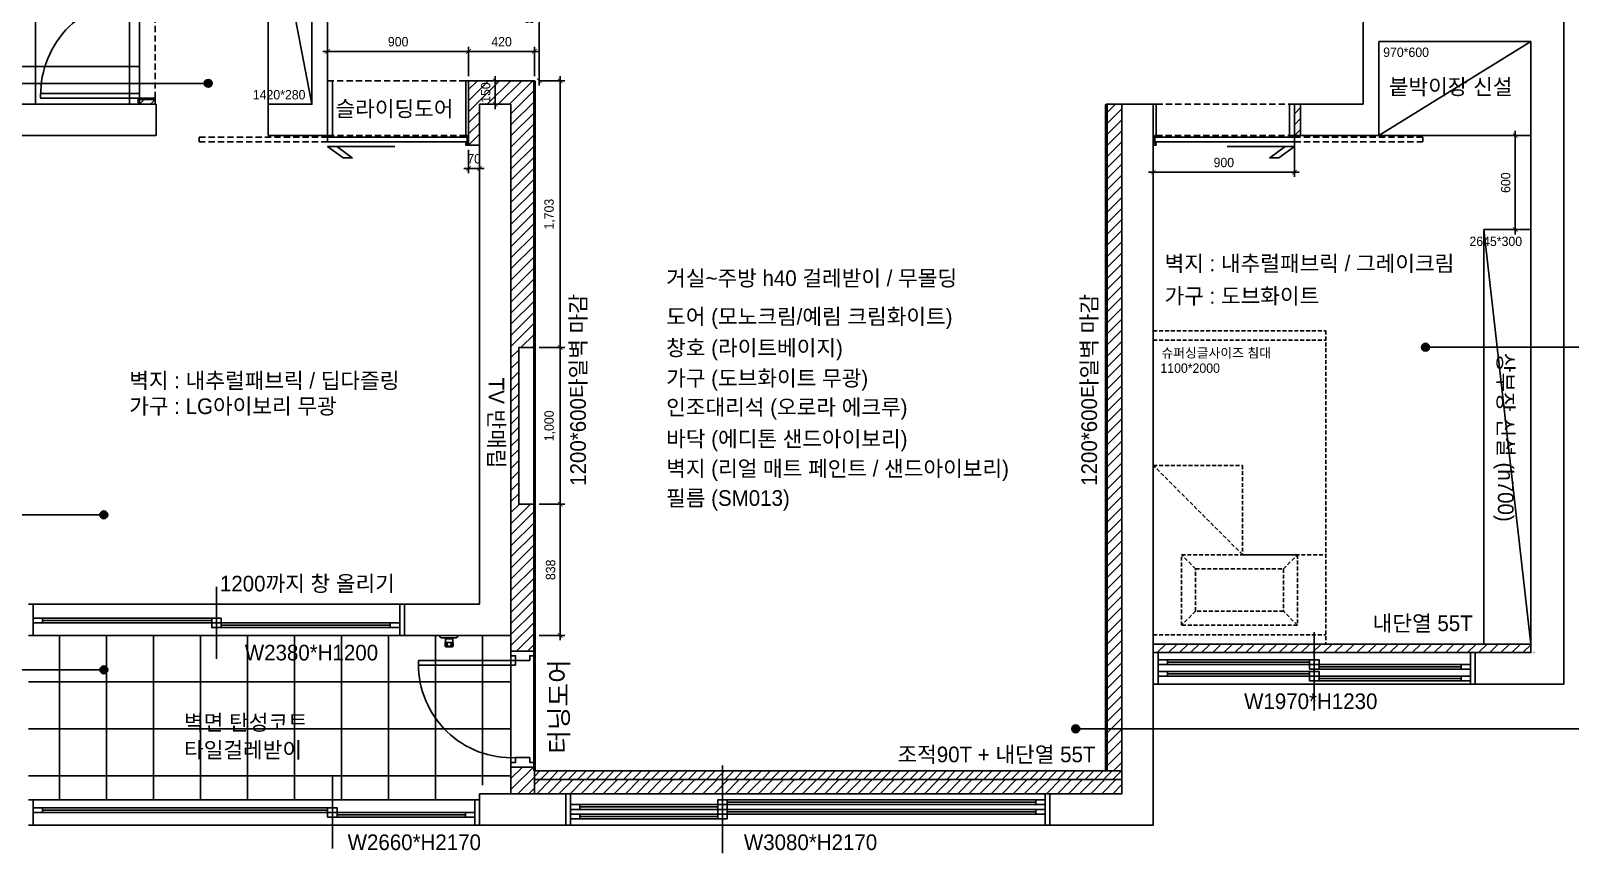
# Model space of a CAD drawing. Header units: inches. Extents: x 4374 to 164780, y 597 to 50243.
# Drawn here: x 9867 to 19693, y 21640 to 26889 of the extents above; entities that cross this region are included whole.
import ezdxf

# ---------------------------------------------------------------- set-up
doc = ezdxf.new("R2010")
doc.units = ezdxf.units.IN
doc.header["$LTSCALE"] = 50
doc.header["$MEASUREMENT"] = 0
doc.header["$PDSIZE"] = 700.071425
doc.linetypes.add('DASHED', pattern=[0.75, 0.5, -0.25])
doc.linetypes.add('DH-HID2', pattern=[1.2, 0.8, -0.4])
for name, color, linetype in [('0-ELC TEXT', 7, 'Continuous'), ('03-WAL NEW', 3, 'Continuous'), ('04-WIN', 4, 'Continuous'), ('06-FUR', 6, 'Continuous'), ('07-DIM WAL', 5, 'Continuous'), ('08-HAT', 8, 'Continuous'), ('3.기호.계단선', 30, 'Continuous'), ('_LIBR', 4, 'Continuous'), ('CO-DOOR', 8, 'Continuous'), ('fin', 5, 'Continuous'), ('FUR', 8, 'DASHED'), ('Layer 1', 7, 'Continuous'), ('도면층2', 2, 'Continuous'), ('도면층4', 4, 'Continuous'), ('도면층5', 5, 'Continuous')]:
    doc.layers.add(name, color=color, linetype=linetype)
doc.styles.add('HY 울릉도 L', font='')
doc.styles.add('코레일둥고', font='Korail_Round_Gothic_Medium.ttf')
doc.styles.get('HY 울릉도 L').set_extended_font_data('HY울릉도L')
doc.dimstyles.new('30', dxfattribs={"dimscale": 30, "dimtxt": 2, "dimasz": 1, "dimexe": 1, "dimexo": 1, "dimgap": 1, "dimtad": 1, "dimdec": 0, "dimrnd": 0.05, "dimdsep": 46, "dimlunit": 6, "dimtxsty": 'HY 울릉도 L', "dimblk": 'ARCHTICK', "dimcen": 2.5, "dimdle": 1, "dimclrd": 133, "dimclre": 133, "dimclrt": 30, "dimadec": 0, "dimazin": 0, "dimtfac": 1, "dimtdec": 0, "dimtix": 1, "dimtmove": 2, "dimatfit": 3, "dimldrblk": 'ARCHTICK', "dimfxl": 0, "dimlwd": -1, "dimlwe": -1, "dimarcsym": 0})
pattern_1 = [(45, (25350.41, 14333.41), (-35.35534, 35.35534), [])]

# ---------------------------------------------------------------- blocks, each defined once
blk = doc.blocks.new('floor')
at = {"layer": 'fin', "color": 6}
for p, q in [((-37643.8, 2357.2), (-37643.8, 2352.2)), ((-37633.8, 2342.2), (-37539.4, 2342.2)), ((-37607.8, 2334.2), (-37607.8, 2312.2)), ((-37607.8, 2312.2), (-37559.8, 2312.2)), ((-37607.8, 2306.2), (-37592.8, 2306.2)), ((-37607.8, 2300.2), (-37592.8, 2300.2)), ((-37607.8, 2294.2), (-37592.8, 2294.2)), ((-37607.8, 2288.2), (-37559.8, 2288.2)), ((-37607.8, 2288.2), (-37607.8, 2287.2)), ((-37605.8, 2336.2), (-37561.8, 2336.2)), ((-37605.8, 2285.2), (-37561.8, 2285.2)), ((-37600.8, 2342.2), (-37600.8, 2336.2)), ((-37574.8, 2306.2), (-37559.8, 2306.2)), ((-37574.8, 2300.2), (-37559.8, 2300.2)), ((-37574.8, 2294.2), (-37559.8, 2294.2)), ((-37566.8, 2342.2), (-37566.8, 2336.2)), ((-37559.8, 2334.2), (-37559.8, 2312.2)), ((-37559.8, 2288.2), (-37559.8, 2287.2)), ((-37529.4, 2357.2), (-37529.4, 2352.2))]:
    blk.add_line(p, q, dxfattribs=at)
for centre, radius, start, end in [((-37633.8, 2352.2), 10, 180, 270), ((-37607.8, 2309.2), 3, 90, 270), ((-37607.8, 2303.2), 3, 90, 270), ((-37607.8, 2297.2), 3, 90, 270), ((-37607.8, 2291.2), 3, 90, 270), ((-37605.8, 2334.2), 2, 90, 180), ((-37605.8, 2287.2), 2, 180, 270), ((-37592.8, 2309.2), 3, 90, 270), ((-37592.8, 2303.2), 3, 90, 270), ((-37592.8, 2297.2), 3, 90, 270), ((-37592.8, 2291.2), 3, 90, 270), ((-37574.8, 2309.2), 3, 270, 90), ((-37574.8, 2303.2), 3, 270, 90), ((-37574.8, 2297.2), 3, 270, 90), ((-37574.8, 2291.2), 3, 270, 90), ((-37561.8, 2334.2), 2, 0, 90), ((-37561.8, 2287.2), 2, 270, 0), ((-37559.8, 2309.2), 3, 270, 90), ((-37559.8, 2303.2), 3, 270, 90), ((-37559.8, 2297.2), 3, 270, 90), ((-37559.8, 2291.2), 3, 270, 90), ((-37539.4, 2352.2), 10, 270, 0)]:
    blk.add_arc(centre, radius, start, end, dxfattribs=at)
at = {"layer": 'Layer 1'}
blk.add_line((-39559.4, 7202.2), (-39559.4, 5747.2), dxfattribs=at)
at = {"layer": '도면층2'}
for p, q in [((-30469.4, 2047.2), (-30469.4, 8677.2)), ((-38459.4, 5747.2), (-38459.4, 6777.2)), ((-38359.4, 5547.2), (-38359.4, 6777.2)), ((-31749.4, 5747.2), (-31749.4, 6757.2)), ((-31649.4, 5547.2), (-31649.4, 6147.2)), ((-31649.4, 6147.2), (-30679.4, 6147.2)), ((-30679.4, 2247.2), (-30679.4, 6147.2)), ((-39454.4, 5747.2), (-40839.4, 5747.2)), ((-39454.4, 5547.2), (-39454.4, 5747.2)), ((-38459.4, 5747.2), (-38739.4, 5747.2)), ((-38739.4, 5547.2), (-38739.4, 5747.2)), ((-37389.4, 5747.2), (-37389.4, 2557.2)), ((-37189.4, 5747.2), (-37389.4, 5747.2)), ((-37189.4, 5747.2), (-37189.4, 2357.2)), ((-33289.4, 1347.2), (-33289.4, 5747.2)), ((-33289.4, 5747.2), (-33089.4, 5747.2)), ((-33089.4, 1147.2), (-33089.4, 5747.2)), ((-32149.4, 5747.2), (-31749.4, 5747.2)), ((-32149.4, 5547.2), (-32149.4, 5747.2)), ((-39454.4, 5547.2), (-40979.4, 5547.2)), ((-38359.4, 5547.2), (-38739.4, 5547.2)), ((-32149.4, 5547.2), (-31649.4, 5547.2)), ((-37869.4, 2557.2), (-37869.4, 2357.2)), ((-37389.4, 2557.2), (-37869.4, 2557.2)), ((-37869.4, 2557.2), (-37869.4, 2357.2)), ((-37189.4, 2357.2), (-37869.4, 2357.2)), ((-31034.4, 2247.2), (-30679.4, 2247.2)), ((-31034.4, 2247.2), (-31034.4, 2047.2)), ((-31034.4, 2047.2), (-30469.4, 2047.2)), ((-37389.4, 1347.2), (-36839.4, 1347.2)), ((-37389.4, 1347.2), (-37389.4, 1147.2)), ((-36839.4, 1347.2), (-36839.4, 1147.2)), ((-33749.4, 1347.2), (-33289.4, 1347.2)), ((-33749.4, 1347.2), (-33749.4, 1147.2)), ((-37389.4, 1147.2), (-36839.4, 1147.2)), ((-33749.4, 1147.2), (-33089.4, 1147.2))]:
    blk.add_line(p, q, dxfattribs=at)
at = {"layer": '도면층4'}
for p, q in [((-39069.4, 2207.2), (-39069.4, 2667.2)), ((-37869.4, 2557.2), (-40269.4, 2557.2)), ((-40239.4, 2557.2), (-40239.4, 2357.2)), ((-37899.4, 2357.2), (-37899.4, 2557.2)), ((-37869.4, 2357.2), (-37869.4, 2557.2)), ((-40179.4, 2452.2), (-39099.4, 2452.2)), ((-39039.4, 2422.2), (-37959.4, 2422.2)), ((-32061.9, 1878), (-32061.9, 2378)), ((-40269.4, 2357.2), (-37869.4, 2357.2)), ((-31034.4, 2247.2), (-33089.4, 2247.2)), ((-33089.4, 2247.2), (-33089.4, 2047.2)), ((-33059.4, 2247.2), (-33059.4, 2047.2)), ((-32999.4, 2186.8), (-32091.9, 2186.8)), ((-31064.4, 2047.2), (-31064.4, 2247.2)), ((-31034.4, 2047.2), (-31034.4, 2247.2)), ((-32999.4, 2113), (-32091.9, 2113)), ((-32031.9, 2156.8), (-31124.4, 2156.8)), ((-32031.9, 2083), (-31124.4, 2083)), ((-33089.4, 2047.2), (-31034.4, 2047.2)), ((-35839.4, 1027.2), (-35839.4, 1527.2)), ((-38329.4, 997.2), (-38329.4, 1457.2)), ((-35839.4, 967.2), (-35839.4, 1467.2)), ((-37389.4, 1307.2), (-40269.4, 1307.2)), ((-40239.4, 1307.2), (-40239.4, 1147.2)), ((-37419.4, 1147.2), (-37419.4, 1307.2)), ((-37389.4, 1147.2), (-37389.4, 1307.2)), ((-36839.4, 1347.2), (-33749.4, 1347.2)), ((-36839.4, 1347.2), (-36839.4, 1147.2)), ((-36809.4, 1147.2), (-36809.4, 1347.2)), ((-33839.4, 1292.2), (-35809.4, 1292.2)), ((-33779.4, 1347.2), (-33779.4, 1147.2)), ((-33749.4, 1147.2), (-33749.4, 1347.2)), ((-40179.4, 1242.2), (-38359.4, 1242.2)), ((-38299.4, 1212.2), (-37479.4, 1212.2)), ((-35869.4, 1262.2), (-36749.4, 1262.2)), ((-35869.4, 1202.2), (-36749.4, 1202.2)), ((-33839.4, 1232.2), (-35809.4, 1232.2)), ((-40269.4, 1147.2), (-37389.4, 1147.2)), ((-33749.4, 1147.2), (-36839.4, 1147.2))]:
    blk.add_line(p, q, dxfattribs=at)
for points in [[(-40239.4, 2467.2), (-40239.4, 2437.2), (-40179.4, 2437.2), (-40179.4, 2467.2)], [(-39099.4, 2467.2), (-39099.4, 2437.2), (-39039.4, 2437.2), (-39039.4, 2467.2)], [(-39099.4, 2437.2), (-39099.4, 2407.2), (-39039.4, 2407.2), (-39039.4, 2437.2)], [(-37959.4, 2437.2), (-37959.4, 2407.2), (-37899.4, 2407.2), (-37899.4, 2437.2)], [(-33059.4, 2201.8), (-33059.4, 2171.8), (-32999.4, 2171.8), (-32999.4, 2201.8)], [(-32091.9, 2201.8), (-32091.9, 2171.8), (-32031.9, 2171.8), (-32031.9, 2201.8)], [(-32091.9, 2171.8), (-32091.9, 2141.8), (-32031.9, 2141.8), (-32031.9, 2171.8)], [(-31124.4, 2171.8), (-31124.4, 2141.8), (-31064.4, 2141.8), (-31064.4, 2171.8)], [(-33059.4, 2128), (-33059.4, 2098), (-32999.4, 2098), (-32999.4, 2128)], [(-32091.9, 2128), (-32091.9, 2098), (-32031.9, 2098), (-32031.9, 2128)], [(-32091.9, 2098), (-32091.9, 2068), (-32031.9, 2068), (-32031.9, 2098)], [(-31124.4, 2098), (-31124.4, 2068), (-31064.4, 2068), (-31064.4, 2098)], [(-35809.4, 1307.2), (-35809.4, 1277.2), (-35869.4, 1277.2), (-35869.4, 1307.2)], [(-33779.4, 1307.2), (-33779.4, 1277.2), (-33839.4, 1277.2), (-33839.4, 1307.2)], [(-40239.4, 1257.2), (-40239.4, 1227.2), (-40179.4, 1227.2), (-40179.4, 1257.2)], [(-38359.4, 1257.2), (-38359.4, 1227.2), (-38299.4, 1227.2), (-38299.4, 1257.2)], [(-38359.4, 1227.2), (-38359.4, 1197.2), (-38299.4, 1197.2), (-38299.4, 1227.2)], [(-37479.4, 1227.2), (-37479.4, 1197.2), (-37419.4, 1197.2), (-37419.4, 1227.2)], [(-36749.4, 1277.2), (-36749.4, 1247.2), (-36809.4, 1247.2), (-36809.4, 1277.2)], [(-36749.4, 1217.2), (-36749.4, 1187.2), (-36809.4, 1187.2), (-36809.4, 1217.2)], [(-35809.4, 1277.2), (-35809.4, 1247.2), (-35869.4, 1247.2), (-35869.4, 1277.2)], [(-35809.4, 1247.2), (-35809.4, 1217.2), (-35869.4, 1217.2), (-35869.4, 1247.2)], [(-35809.4, 1217.2), (-35809.4, 1187.2), (-35869.4, 1187.2), (-35869.4, 1217.2)], [(-33779.4, 1247.2), (-33779.4, 1217.2), (-33839.4, 1217.2), (-33839.4, 1247.2)]]:
    blk.add_lwpolyline(points, close=True, dxfattribs=at)
at = {"layer": '도면층5'}
for p, q in [((-39099.4, 2467.2), (-40179.4, 2467.2)), ((-39099.4, 2437.2), (-40179.4, 2437.2)), ((-37959.4, 2437.2), (-39039.4, 2437.2)), ((-37959.4, 2407.2), (-39039.4, 2407.2)), ((-32091.9, 2201.8), (-32999.4, 2201.8)), ((-32091.9, 2171.8), (-32999.4, 2171.8)), ((-31124.4, 2171.8), (-32031.9, 2171.8)), ((-32091.9, 2128), (-32999.4, 2128)), ((-32091.9, 2098), (-32999.4, 2098)), ((-31124.4, 2141.8), (-32031.9, 2141.8)), ((-31124.4, 2098), (-32031.9, 2098)), ((-31124.4, 2068), (-32031.9, 2068)), ((-35809.4, 1307.2), (-33839.4, 1307.2)), ((-38359.4, 1257.2), (-40179.4, 1257.2)), ((-38359.4, 1227.2), (-40179.4, 1227.2)), ((-37479.4, 1227.2), (-38299.4, 1227.2)), ((-37479.4, 1197.2), (-38299.4, 1197.2)), ((-36749.4, 1277.2), (-35869.4, 1277.2)), ((-36749.4, 1247.2), (-35869.4, 1247.2)), ((-36749.4, 1217.2), (-35869.4, 1217.2)), ((-36749.4, 1187.2), (-35869.4, 1187.2)), ((-35809.4, 1277.2), (-33839.4, 1277.2)), ((-35809.4, 1247.2), (-33839.4, 1247.2)), ((-35809.4, 1217.2), (-33839.4, 1217.2))]:
    blk.add_line(p, q, dxfattribs=at)
blk = doc.blocks.new('_ArchTick')
at = {"color": 0, "linetype": 'ByBlock', "const_width": 0.15}
blk.add_lwpolyline([(-0.5, -0.5), (0.5, 0.5)], dxfattribs=at)
blk = doc.blocks.new('*D15')
at = {"layer": '07-DIM WAL', "color": 133}
for p, q in [((19342.2, 26250.1), (19342.2, 25590.1)), ((19411.9, 26220.1), (19312.2, 26220.1)), ((19411.9, 25620.1), (19312.2, 25620.1))]:
    blk.add_line(p, q, dxfattribs=at)
at = {"layer": 'Defpoints', "color": 0}
for p in [(19441.9, 26220.1), (19342.2, 25620.1), (19441.9, 25620.1)]:
    blk.add_point(p, dxfattribs=at)
at = {"layer": '07-DIM WAL', "color": 133, "xscale": 30, "yscale": 30, "zscale": 30}
for p, rotation in [((19342.2, 26220.1), 90), ((19342.2, 25620.1), 270)]:
    blk.add_blockref('_ArchTick', p, dxfattribs=dict(at, rotation=rotation))
at = {"layer": '07-DIM WAL', "color": 30, "insert": (19280.9, 25920.1), "char_height": 60, "attachment_point": 5, "rotation": 90, "style": 'HY 울릉도 L'}
blk.add_mtext('600', dxfattribs=at)
blk = doc.blocks.new('*D66')
at = {"layer": '07-DIM WAL', "color": 133}
for p, q in [((13111.9, 26570.1), (13276.5, 26570.1)), ((13246.5, 24837.6), (13246.5, 26600.1)), ((13111.9, 24867.6), (13276.5, 24867.6))]:
    blk.add_line(p, q, dxfattribs=at)
at = {"layer": 'Defpoints', "color": 0}
for p in [(13081.9, 26570.1), (13246.5, 26570.1), (13081.9, 24867.6)]:
    blk.add_point(p, dxfattribs=at)
at = {"layer": '07-DIM WAL', "color": 133, "xscale": 30, "yscale": 30, "zscale": 30}
for p, rotation in [((13246.5, 26570.1), 90), ((13246.5, 24867.6), 270)]:
    blk.add_blockref('_ArchTick', p, dxfattribs=dict(at, rotation=rotation))
at = {"layer": '07-DIM WAL', "color": 30, "insert": (13180.5, 25718.8), "char_height": 60, "attachment_point": 5, "rotation": 90, "style": 'HY 울릉도 L'}
blk.add_mtext('1,703', dxfattribs=at)
blk = doc.blocks.new('*D67')
at = {"layer": '07-DIM WAL', "color": 133}
for p, q in [((13111.9, 24867.6), (13276.5, 24867.6)), ((13246.5, 24897.6), (13246.5, 23837.6)), ((13111.9, 23867.6), (13276.5, 23867.6))]:
    blk.add_line(p, q, dxfattribs=at)
at = {"layer": 'Defpoints', "color": 0}
for p in [(13081.9, 24867.6), (13081.9, 23867.6), (13246.5, 23867.6)]:
    blk.add_point(p, dxfattribs=at)
at = {"layer": '07-DIM WAL', "color": 133, "xscale": 30, "yscale": 30, "zscale": 30}
for p, rotation in [((13246.5, 24867.6), 90), ((13246.5, 23867.6), 270)]:
    blk.add_blockref('_ArchTick', p, dxfattribs=dict(at, rotation=rotation))
at = {"layer": '07-DIM WAL', "color": 30, "insert": (13180.6, 24367.6), "char_height": 60, "attachment_point": 5, "rotation": 90, "style": 'HY 울릉도 L'}
blk.add_mtext('1,000', dxfattribs=at)
blk = doc.blocks.new('*D68')
at = {"layer": '07-DIM WAL', "color": 133}
for p, q in [((13246.5, 23897.6), (13246.5, 23000.1)), ((13111.9, 23867.6), (13276.5, 23867.6)), ((13111.9, 23030.1), (13276.5, 23030.1))]:
    blk.add_line(p, q, dxfattribs=at)
at = {"layer": 'Defpoints', "color": 0}
for p in [(13081.9, 23867.6), (13081.9, 23030.1), (13246.5, 23030.1)]:
    blk.add_point(p, dxfattribs=at)
at = {"layer": '07-DIM WAL', "color": 133, "xscale": 30, "yscale": 30, "zscale": 30}
for p, rotation in [((13246.5, 23867.6), 90), ((13246.5, 23030.1), 270)]:
    blk.add_blockref('_ArchTick', p, dxfattribs=dict(at, rotation=rotation))
at = {"layer": '07-DIM WAL', "color": 30, "insert": (13185.2, 23448.8), "char_height": 60, "attachment_point": 5, "rotation": 90, "style": 'HY 울릉도 L'}
blk.add_mtext('838', dxfattribs=at)
blk = doc.blocks.new('HEG')
at = {"layer": 'FUR'}
for p, q in [((-8318.5, 10581.8), (-7218.5, 10581.8)), ((-8048.6, 9121.7), (-8138.5, 9211.6)), ((-7748.5, 9211.6), (-7218.5, 9211.6)), ((-7488.5, 9121.7), (-7398.6, 9211.6)), ((-8048.6, 8851.6), (-8138.5, 8761.6)), ((-7398.6, 8761.6), (-7488.5, 8851.6)), ((-8318.5, 8701.5), (-7218.5, 8701.5))]:
    blk.add_line(p, q, dxfattribs=at)
for points in [[(-7218.5, 8641.7), (-8318.5, 8641.7), (-8318.5, 10641.7), (-7218.5, 10641.7)], [(-7748.5, 9781.7), (-7748.5, 9211.6), (-8318.5, 9781.7)], [(-8138.5, 8761.6), (-8138.5, 9211.6), (-7398.6, 9211.6), (-7398.6, 8761.6)], [(-8048.6, 9121.7), (-7488.5, 9121.7), (-7488.5, 8851.6), (-8048.6, 8851.6)]]:
    blk.add_lwpolyline(points, close=True, dxfattribs=at)
blk = doc.blocks.new('*D243')
at = {"layer": '07-DIM WAL', "color": 133}
for p, q in [((12691.9, 26758), (11731.9, 26758)), ((11761.9, 26600.1), (11761.9, 26788)), ((12661.9, 26600.1), (12661.9, 26788))]:
    blk.add_line(p, q, dxfattribs=at)
at = {"layer": 'Defpoints', "color": 0}
for p in [(11761.9, 26758), (11761.9, 26570.1), (12661.9, 26570.1)]:
    blk.add_point(p, dxfattribs=at)
at = {"layer": '07-DIM WAL', "color": 133, "xscale": 30, "yscale": 30, "zscale": 30, "rotation": 180}
blk.add_blockref('_ArchTick', (11761.9, 26758), dxfattribs=at)
at = {"layer": '07-DIM WAL', "color": 133, "xscale": 30, "yscale": 30, "zscale": 30}
blk.add_blockref('_ArchTick', (12661.9, 26758), dxfattribs=at)
at = {"layer": '07-DIM WAL', "color": 30, "insert": (12211.9, 26819.3), "char_height": 60, "attachment_point": 5, "style": 'HY 울릉도 L'}
blk.add_mtext('900', dxfattribs=at)
blk = doc.blocks.new('*D244')
at = {"layer": '07-DIM WAL', "color": 133}
for p, q in [((13111.9, 26758), (12631.9, 26758)), ((12661.9, 26600.1), (12661.9, 26788)), ((13081.9, 26600.1), (13081.9, 26788))]:
    blk.add_line(p, q, dxfattribs=at)
at = {"layer": 'Defpoints', "color": 0}
for p in [(12661.9, 26758), (12661.9, 26570.1), (13081.9, 26570.1)]:
    blk.add_point(p, dxfattribs=at)
at = {"layer": '07-DIM WAL', "color": 133, "xscale": 30, "yscale": 30, "zscale": 30, "rotation": 180}
blk.add_blockref('_ArchTick', (12661.9, 26758), dxfattribs=at)
at = {"layer": '07-DIM WAL', "color": 133, "xscale": 30, "yscale": 30, "zscale": 30}
blk.add_blockref('_ArchTick', (13081.9, 26758), dxfattribs=at)
at = {"layer": '07-DIM WAL', "color": 30, "insert": (12871.9, 26819.3), "char_height": 60, "attachment_point": 5, "style": 'HY 울릉도 L'}
blk.add_mtext('420', dxfattribs=at)
blk = doc.blocks.new('*D245')
at = {"layer": '07-DIM WAL', "color": 133}
for p, q in [((12831.9, 26570.1), (12831.9, 26600.1)), ((12831.9, 26420.1), (12831.9, 26570.1)), ((12831.9, 26420.1), (12831.9, 26390.1))]:
    blk.add_line(p, q, dxfattribs=at)
at = {"layer": 'Defpoints', "color": 0}
for p in [(12831.9, 26570.1), (12831.9, 26570.1), (12831.9, 26420.1)]:
    blk.add_point(p, dxfattribs=at)
at = {"layer": '07-DIM WAL', "color": 133, "xscale": 30, "yscale": 30, "zscale": 30}
for p, rotation in [((12831.9, 26570.1), 270), ((12831.9, 26420.1), 90)]:
    blk.add_blockref('_ArchTick', p, dxfattribs=dict(at, rotation=rotation))
at = {"layer": '07-DIM WAL', "color": 30, "insert": (12770.6, 26495.1), "char_height": 60, "attachment_point": 5, "rotation": 90, "style": 'HY 울릉도 L'}
blk.add_mtext('150', dxfattribs=at)
blk = doc.blocks.new('*D334')
at = {"layer": '07-DIM WAL', "color": 133}
for p, q in [((12731.9, 26190.1), (12731.9, 25980.9)), ((12661.9, 26130.1), (12661.9, 25980.9)), ((12661.9, 26010.9), (12631.9, 26010.9)), ((12731.9, 26010.9), (12661.9, 26010.9)), ((12731.9, 26010.9), (12761.9, 26010.9))]:
    blk.add_line(p, q, dxfattribs=at)
at = {"layer": 'Defpoints', "color": 0}
for p in [(12661.9, 26160.1), (12731.9, 26220.1), (12661.9, 26010.9)]:
    blk.add_point(p, dxfattribs=at)
at = {"layer": '07-DIM WAL', "color": 133, "xscale": 30, "yscale": 30, "zscale": 30}
blk.add_blockref('_ArchTick', (12661.9, 26010.9), dxfattribs=at)
at = {"layer": '07-DIM WAL', "color": 133, "xscale": 30, "yscale": 30, "zscale": 30, "rotation": 180}
blk.add_blockref('_ArchTick', (12731.9, 26010.9), dxfattribs=at)
at = {"layer": '07-DIM WAL', "color": 30, "insert": (12696.9, 26072.1), "char_height": 60, "attachment_point": 5, "style": 'HY 울릉도 L'}
blk.add_mtext('70', dxfattribs=at)
blk = doc.blocks.new('*D337')
at = {"layer": '07-DIM WAL', "color": 133}
for p, q in [((17031.9, 26190.1), (17031.9, 25957)), ((17931.9, 26190.1), (17931.9, 25957)), ((17961.9, 25987), (17001.9, 25987))]:
    blk.add_line(p, q, dxfattribs=at)
at = {"layer": 'Defpoints', "color": 0}
for p in [(17031.9, 26220.1), (17931.9, 26220.1), (17031.9, 25987)]:
    blk.add_point(p, dxfattribs=at)
at = {"layer": '07-DIM WAL', "color": 133, "xscale": 30, "yscale": 30, "zscale": 30, "rotation": 180}
blk.add_blockref('_ArchTick', (17031.9, 25987), dxfattribs=at)
at = {"layer": '07-DIM WAL', "color": 133, "xscale": 30, "yscale": 30, "zscale": 30}
blk.add_blockref('_ArchTick', (17931.9, 25987), dxfattribs=at)
at = {"layer": '07-DIM WAL', "color": 30, "insert": (17481.9, 26048.3), "char_height": 60, "attachment_point": 5, "style": 'HY 울릉도 L'}
blk.add_mtext('900', dxfattribs=at)
blk = doc.blocks.new('*D346')
at = {"layer": '07-DIM WAL', "color": 133}
blk.add_line((13111.9, 27460.1), (13111.9, 26540.1), dxfattribs=at)
at = {"layer": 'Defpoints', "color": 0}
for p in [(13111.9, 27430.1), (13111.9, 26570.1), (13111.9, 26570.1)]:
    blk.add_point(p, dxfattribs=at)
at = {"layer": '07-DIM WAL', "color": 133, "xscale": 30, "yscale": 30, "zscale": 30}
for p, rotation in [((13111.9, 27430.1), 90), ((13111.9, 26570.1), 270)]:
    blk.add_blockref('_ArchTick', p, dxfattribs=dict(at, rotation=rotation))
at = {"layer": '07-DIM WAL', "color": 30, "insert": (13050.6, 27000.1), "char_height": 60, "attachment_point": 5, "rotation": 90, "style": 'HY 울릉도 L'}
blk.add_mtext('860', dxfattribs=at)

msp = doc.modelspace()

# ---------------------------------------------------------------- hatches: boundary and pattern name
at = {"layer": '0-ELC TEXT'}
h = msp.add_hatch(color=256, dxfattribs=at)
h.dxf.hatch_style = 1
edge = h.paths.add_edge_path()
edge.add_arc((10999.6, 26553.8), 25, 180, 540, ccw=False)
h = msp.add_hatch(color=256, dxfattribs=at)
h.dxf.hatch_style = 1
edge = h.paths.add_edge_path()
edge.add_arc((18768.9, 24869.6), 25, 0, 360)
h = msp.add_hatch(color=256, dxfattribs=at)
h.dxf.hatch_style = 1
edge = h.paths.add_edge_path()
edge.add_arc((10333.4, 23800.1), 25, 180, 540, ccw=False)
h = msp.add_hatch(color=256, dxfattribs=at)
h.dxf.hatch_style = 1
edge = h.paths.add_edge_path()
edge.add_arc((10333.4, 22810.6), 25, 180, 540, ccw=False)
h = msp.add_hatch(color=256, dxfattribs=at)
h.dxf.hatch_style = 1
edge = h.paths.add_edge_path()
edge.add_arc((16536.8, 22433.9), 25, 0, 360)
at = {"layer": '03-WAL NEW'}
h = msp.add_hatch(dxfattribs=at)
h.set_pattern_fill('_USER', color=8, scale=50, angle=45, pattern_type=0)
h.set_pattern_definition([(45, (25350.41, 14453.41), (-35.35534, 35.35534), [])])
h.paths.add_polyline_path([(13081.9, 23867.6), (12981.9, 23867.6), (12981.9, 24867.6), (13081.9, 24867.6), (13081.9, 26570.1), (12661.9, 26570.1), (12661.9, 26160.1), (12731.9, 26160.1), (12731.9, 26420.1), (12931.9, 26420.1), (12931.9, 22930.1), (13081.9, 22930.1)])
h = msp.add_hatch(dxfattribs=at)
h.set_pattern_fill('_USER', color=8, scale=50, angle=45, pattern_type=0)
h.set_pattern_definition([(45, (25415.41, 14333.41), (-35.35534, 35.35534), [])])
h.paths.add_polyline_path([(10561.9, 26420.1), (10661.9, 26420.1), (10661.9, 26450.1), (10561.9, 26450.1)])
h = msp.add_hatch(dxfattribs=at)
h.set_pattern_fill('_USER', color=8, scale=50, angle=45, pattern_type=0)
h.set_pattern_definition(pattern_1)
h.paths.add_polyline_path([(16831.9, 26420.1), (16731.9, 26420.1), (16731.9, 22165.1), (16831.9, 22165.1)])
h = msp.add_hatch(dxfattribs=at)
h.set_pattern_fill('_USER', color=8, scale=50, angle=45, pattern_type=0)
h.set_pattern_definition(pattern_1)
h.paths.add_polyline_path([(17931.9, 26420.1), (17971.9, 26420.1), (17971.9, 26220.1), (17931.9, 26220.1)])
h = msp.add_hatch(dxfattribs=at)
h.set_pattern_fill('_USER', color=8, scale=50, angle=45, pattern_type=0)
h.set_pattern_definition([(45, (25300.41, 14333.41), (-35.35534, 35.35534), [])])
h.paths.add_polyline_path([(13081.9, 22020.1), (13081.9, 22190.1), (12931.9, 22190.1), (12931.9, 22020.1)])
h = msp.add_hatch(dxfattribs=at)
h.set_pattern_fill('_USER', color=30, scale=41.666667, angle=45, pattern_type=0)
h.set_pattern_definition([(45, (25350.41, 14423.408), (-29.46278, 29.46278), [])])
h.paths.add_polyline_path([(13081.9, 22110.1), (16831.9, 22110.1), (16831.9, 22165.1), (13081.9, 22165.1)])
h = msp.add_hatch(dxfattribs=at)
h.set_pattern_fill('_USER', color=8, scale=50, angle=45, pattern_type=0)
h.set_pattern_definition(pattern_1)
h.paths.add_polyline_path([(13081.9, 22110.1), (16831.9, 22110.1), (16831.9, 22020.1), (13081.9, 22020.1)])
at = {"layer": '08-HAT'}
h = msp.add_hatch(dxfattribs=at)
h.set_pattern_fill('_USER', color=256, scale=600, double=1, pattern_type=0)
h.set_pattern_definition([(0, (10496.95, 27860.06), (0, 600), []), (90, (10496.95, 27860.06), (-600, 4e-14), [])])
h.paths.add_polyline_path([(10561.9, 27875.1), (9381.9, 27875.1), (9381.9, 26420.1), (10561.9, 26420.1)])
h = msp.add_hatch(dxfattribs=at)
h.set_pattern_fill('_USER', color=256, scale=300, double=1, pattern_type=0)
h.set_pattern_definition([(0, (25350.4, 14333.4), (0, 300), []), (90, (25350.4, 14333.4), (-300, 2e-14), [])])
h.paths.add_polyline_path([(12931.9, 23030.1), (9851.9, 23030.1), (9851.9, 21980.1), (12731.9, 21980.1), (12731.9, 22075.1), (12931.9, 22075.1)])
at = {"layer": '3.기호.계단선'}
h = msp.add_hatch(dxfattribs=at)
h.set_pattern_fill('_USER', color=256, scale=50, angle=45, pattern_type=0)
h.set_pattern_definition([(45, (25370.42, 14333.41), (-35.35534, 35.35534), [])])
h.paths.add_polyline_path([(19462, 22975.1), (17052, 22975.1), (17052, 22920.1), (19462, 22920.1)])

# ---------------------------------------------------------------- linework, layer by layer
at = {"layer": '0-ELC TEXT'}
for p, q in [((8389.2, 26553.8), (10999.6, 26553.8)), ((19974.2, 24869.6), (18768.9, 24869.6)), ((8389.2, 23800.1), (10333.4, 23800.1)), ((8389.2, 22810.6), (10333.4, 22810.6)), ((19974.2, 22433.9), (16536.8, 22433.9))]:
    msp.add_line(p, q, dxfattribs=at)
for centre in [(10999.6, 26553.8), (18768.9, 24869.6), (10333.4, 23800.1), (10333.4, 22810.6), (16536.8, 22433.9)]:
    msp.add_circle(centre, 25, dxfattribs=at)
at = {"layer": '03-WAL NEW'}
for points in [[(12931.9, 26420.1), (12731.9, 26420.1), (12731.9, 26160.1), (12661.9, 26160.1), (12661.9, 26570.1), (13081.9, 26570.1), (13081.9, 22930.1), (12931.9, 22930.1), (12931.9, 26420.1)], [(10561.9, 26420.1), (10661.9, 26420.1), (10661.9, 26450.1), (10561.9, 26450.1), (10561.9, 26420.1)], [(16831.9, 26420.1), (16731.9, 26420.1), (16731.9, 22165.1), (16831.9, 22165.1), (16831.9, 26420.1)], [(13081.9, 22020.1), (13081.9, 22190.1), (12931.9, 22190.1), (12931.9, 22020.1), (13081.9, 22020.1)]]:
    msp.add_lwpolyline(points, dxfattribs=at)
for points in [[(17931.9, 26420.1), (17971.9, 26420.1), (17971.9, 26220.1), (17931.9, 26220.1)], [(13081.9, 23867.6), (13081.9, 24867.6), (12981.9, 24867.6), (12981.9, 23867.6)], [(13081.9, 22110.1), (16831.9, 22110.1), (16831.9, 22020.1), (13081.9, 22020.1)]]:
    msp.add_lwpolyline(points, close=True, dxfattribs=at)
at = {"layer": '03-WAL NEW', "color": 30}
msp.add_lwpolyline([(13081.9, 22110.1), (16831.9, 22110.1), (16831.9, 22165.1), (13081.9, 22165.1), (13081.9, 22110.1)], dxfattribs=at)
at = {"layer": '06-FUR'}
msp.add_line((19441.9, 26820.1), (18471.9, 26220.1), dxfattribs=at)
for points in [[(11661.9, 26420.1), (11381.9, 26420.1), (11381.9, 27875.1), (11661.9, 27875.1), (11661.9, 26420.1), (11381.9, 27875.1)], [(19441.9, 22975.1), (19141.9, 22975.1), (19141.9, 25620.1), (19441.9, 25620.1), (19441.9, 22975.1), (19141.9, 25620.1)]]:
    msp.add_lwpolyline(points, dxfattribs=at)
msp.add_lwpolyline([(18471.9, 26220.1), (19441.9, 26220.1), (19441.9, 26820.1), (18471.9, 26820.1)], close=True, dxfattribs=at)
at = {"layer": '3.기호.계단선', "const_width": 20}
for points in [[(13081.9, 26570.1), (13081.9, 22165.1)], [(16731.9, 22165.1), (16731.9, 26420.1)]]:
    msp.add_lwpolyline(points, dxfattribs=at)
at = {"layer": '3.기호.계단선'}
msp.add_lwpolyline([(19441.9, 22975.1), (17031.9, 22975.1), (17031.9, 22920.1), (19441.9, 22920.1)], close=True, dxfattribs=at)
at = {"layer": '_LIBR', "linetype": 'Continuous'}
for points in [[(10561.9, 26459.1), (9929.9, 26459.1), (9929.9, 26489.1), (10561.9, 26489.1), (10561.9, 26459.1)], [(10561.9, 26459.1), (10561.9, 26429.1), (10552.9, 26429.1), (10552.9, 26459.1), (10561.9, 26459.1)]]:
    msp.add_lwpolyline(points, dxfattribs=at)
msp.add_lwpolyline([(10561.9, 26450.1), (10561.9, 26459.1), (10661.9, 26459.1), (10661.9, 26450.1)], close=True, dxfattribs=at)
msp.add_arc((10539.6, 26481.6), 609.6, 88.74065, 180.70488, dxfattribs=at)
at = {"layer": 'CO-DOOR', "color": 251, "linetype": 'DH-HID2'}
for points in [[(10661.9, 27100.1), (10661.9, 26450.1), (10561.9, 26450.1), (10561.9, 27100.1)], [(12643.9, 26220.1), (11761.9, 26220.1), (11761.9, 26570.1), (12643.9, 26570.1)], [(17049.9, 26220.1), (17931.9, 26220.1), (17931.9, 26420.1), (17049.9, 26420.1)]]:
    msp.add_lwpolyline(points, close=True, dxfattribs=at)
at = {"layer": 'CO-DOOR', "color": 7}
for points in [[(11761.9, 26220.1), (11761.9, 26570.1), (11791.9, 26570.1), (11791.9, 26220.1), (11761.9, 26220.1)], [(12661.9, 26160.1), (12643.9, 26160.1), (12643.9, 26170.1), (12652.9, 26170.1), (12652.9, 26220.1), (12643.9, 26220.1), (12643.9, 26570.1), (12661.9, 26570.1), (12661.9, 26160.1)], [(17031.9, 26160.1), (17049.9, 26160.1), (17049.9, 26170.1), (17040.9, 26170.1), (17040.9, 26220.1), (17049.9, 26220.1), (17049.9, 26420.1), (17031.9, 26420.1), (17031.9, 26160.1)], [(17931.9, 26220.1), (17931.9, 26420.1), (17901.9, 26420.1), (17901.9, 26220.1), (17931.9, 26220.1)]]:
    msp.add_lwpolyline(points, dxfattribs=at)
at = {"layer": 'CO-DOOR', "color": 8, "linetype": 'DH-HID2'}
for points in [[(11761.9, 26210.1), (10940.9, 26210.1), (10940.9, 26180.1), (11761.9, 26180.1)], [(17931.9, 26210.1), (18752.9, 26210.1), (18752.9, 26180.1), (17931.9, 26180.1)]]:
    msp.add_lwpolyline(points, close=True, dxfattribs=at)
at = {"layer": 'CO-DOOR'}
for points in [[(12652.9, 26210.1), (11761.9, 26210.1), (11761.9, 26180.1), (12652.9, 26180.1)], [(17040.9, 26210.1), (17931.9, 26210.1), (17931.9, 26180.1), (17040.9, 26180.1)]]:
    msp.add_lwpolyline(points, close=True, dxfattribs=at)
at = {"layer": 'CO-DOOR', "color": 1}
for points in [[(12191.1, 26150.1), (11761.9, 26150.1), (11860.6, 26077.8), (11918.9, 26077.8), (11820.3, 26150.1), (12191.1, 26150.1)], [(17502.8, 26150.1), (17931.9, 26150.1), (17833.3, 26077.8), (17775, 26077.8), (17873.6, 26150.1), (17502.8, 26150.1)]]:
    msp.add_lwpolyline(points, close=True, dxfattribs=at)
at = {"layer": '도면층4'}
for p, q in [((12931.9, 22930.1), (12931.9, 22190.1)), ((13081.9, 22190.1), (13081.9, 22930.1)), ((12961.9, 22870.1), (12340.9, 22870.1)), ((12341.5, 22870.1), (12341.5, 22840.1)), ((12961.9, 22840.1), (12341.5, 22840.1)), ((12961.9, 22840.1), (12961.9, 22885.1))]:
    msp.add_line(p, q, dxfattribs=at)
for points in [[(12931.9, 22930.1), (12931.9, 22900.1), (12961.9, 22900.1), (12961.9, 22870.1), (13051.9, 22870.1), (13051.9, 22900.1), (13081.9, 22900.1), (13081.9, 22930.1), (12931.9, 22930.1)], [(12931.9, 22190.1), (12931.9, 22220.1), (12961.9, 22220.1), (12961.9, 22250.1), (13051.9, 22250.1), (13051.9, 22220.1), (13081.9, 22220.1), (13081.9, 22190.1), (12931.9, 22190.1)]]:
    msp.add_lwpolyline(points, dxfattribs=at)
at = {"layer": '도면층5'}
msp.add_arc((12936.3, 22844.3), 594.8, 179.59252, 272.47404, dxfattribs=at)

# ---------------------------------------------------------------- block references
msp.add_blockref('floor', (50121.3, 20672.9))
at = {"layer": 'FUR'}
msp.add_blockref('HEG', (25350.4, 14333.4), dxfattribs=at)

# ---------------------------------------------------------------- texts
at = {"layer": '0-ELC TEXT', "style": '코레일둥고'}
for s, p in [('붙박이장 신설', (18535, 26482)), ('슬라이딩도어', (11812.2, 26341.8)), ('거실~주방 h40 걸레받이 / 무몰딩', (13922.6, 25260.5)), ('1200까지 창 올리기', (11074.3, 23311)), ('벽면 탄성코트', (10845.4, 22424.7)), ('타일걸레받이', (10845.4, 22248.9))]:
    msp.add_text(s, height=100, dxfattribs=at).set_placement(p)
for s, height, rotation, p in [('1200*600타일벽 마감', 100, 90, (13410.1, 23984.9)), ('1200*600타일벽 마감', 100, 90, (16672.4, 23984.9)), ('상부장 신설 (h700)', 100, 270, (19231.2, 24834.1)), ('TV 반매립', 100, 270, (12788.7, 24675.4)), ('터닝도어', 120, 90, (13297.3, 22275))]:
    msp.add_text(s, height=height, rotation=rotation, dxfattribs=at).set_placement(p)
at = {"layer": '04-WIN', "style": '코레일둥고'}
for s, p in [('W2380*H1200', (11233.1, 22870.6)), ('W1970*H1230', (17611.2, 22560.1)), ('W2660*H2170', (11889.6, 21660.1)), ('W3080*H2170', (14418.5, 21660.1))]:
    msp.add_text(s, height=100, dxfattribs=at).set_placement(p)
at = {"layer": '3.기호.계단선', "style": '코레일둥고'}
for s, p in [('벽지 : 내추럴패브릭 / 그레이크림', (17103.5, 25354.8)), ('가구 : 도브화이트', (17103.5, 25146.7)), ('도어 (모노크림/예림 크림화이트)', (13922.6, 25015.2)), ('창호 (라이트베이지)', (13922.6, 24815.7)), ('벽지 : 내추럴패브릭 / 딥다즐링', (10495.8, 24606.5)), ('가구 (도브화이트 무광)', (13922.6, 24621.8)), ('가구 : LG아이보리 무광', (10495.8, 24443)), ('인조대리석 (오로라 에크루)', (13922.6, 24437.4)), ('바닥 (에디톤 샌드아이보리)', (13922.6, 24235.4)), ('벽지 (리얼 매트 페인트 / 샌드아이보리)', (13922.6, 24045.8)), ('필름 (SM013)', (13922.6, 23857.2)), ('내단열 55T', (18432.1, 23057.7)), ('조적90T + 내단열 55T', (15398.9, 22220.5))]:
    msp.add_text(s, height=100, dxfattribs=at).set_placement(p)
at = {"layer": 'FUR', "style": '코레일둥고'}
for s, p in [('970*600', (18498.9, 26722.3)), ('1420*280', (11284.2, 26451.2)), ('2645*300', (19049.5, 25515.5)), ('슈퍼싱글사이즈 침대', (17083.3, 24803.6)), ('1100*2000', (17077, 24706.1))]:
    msp.add_text(s, height=60, dxfattribs=at).set_placement(p)

# ---------------------------------------------------------------- dimensions: what is measured, and where the dimension line sits
at = {"layer": '07-DIM WAL'}
for base, p1, p2, picture, middle in [((13111.9, 26570.1), (13111.9, 27430.1), (13111.9, 26570.1), '*D346', (13050.6, 27000.1)), ((12831.9, 26570.1), (12831.9, 26420.1), (12831.9, 26570.1), '*D245', (12770.6, 26495.1)), ((13246.5145484, 26570.0627721), (13081.949898, 24867.5627721), (13081.949898, 26570.0627721), '*D66', (13180.5308306, 25718.8127721)), ((19342.2, 25620.1), (19441.9, 26220.1), (19441.9, 25620.1), '*D15', (19280.9, 25920.1)), ((13246.5, 23867.6), (13081.9, 24867.6), (13081.9, 23867.6), '*D67', (13180.6, 24367.6)), ((13246.5145484, 23030.0627721), (13081.949898, 23867.5627721), (13081.949898, 23030.0627721), '*D68', (13185.1712648, 23448.8127721))]:
    dim = msp.add_linear_dim(base=base, p1=p1, p2=p2, angle=90, dimstyle='30', override={"dimfxl": 1.25}, dxfattribs=at)
    dim.commit()
    dim.dimension.update_dxf_attribs({"geometry": picture, "text_midpoint": middle})
for base, p1, p2, picture, middle in [((11761.9, 26758), (12661.9, 26570.1), (11761.9, 26570.1), '*D243', (12211.9, 26819.3)), ((12661.9, 26758), (13081.9, 26570.1), (12661.9, 26570.1), '*D244', (12871.9, 26819.3)), ((12661.9, 26010.9), (12731.9, 26220.1), (12661.9, 26160.1), '*D334', (12696.9, 26072.1)), ((17031.9, 25987), (17931.9, 26220.1), (17031.9, 26220.1), '*D337', (17481.9, 26048.3))]:
    dim = msp.add_linear_dim(base=base, p1=p1, p2=p2, dimstyle='30', override={"dimfxl": 1.25}, dxfattribs=at)
    dim.commit()
    dim.dimension.update_dxf_attribs({"geometry": picture, "text_midpoint": middle})

doc.saveas('drawing.dxf')
